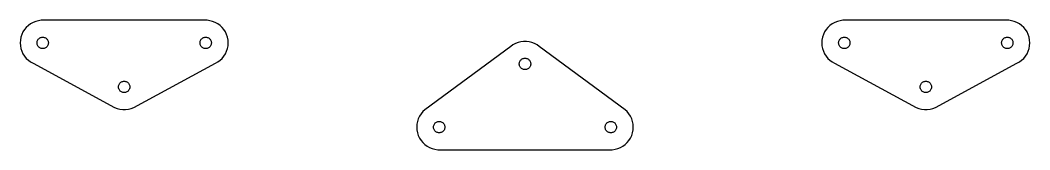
# Model space of a CAD drawing. Header units: metres. Extents: x -170 to 170, y -385 to 385.
# Drawn here: x -132.4 to 132.4, y 351.6 to 385.4 of the extents above; entities that cross this region are included whole.
import ezdxf

# ---------------------------------------------------------------- set-up
doc = ezdxf.new("R2010")
doc.units = ezdxf.units.M

msp = doc.modelspace()

# ---------------------------------------------------------------- linework, layer by layer
for p, q in [((-130.261, 384.047), (-130.801, 383.539)), ((-129.662, 384.482), (-130.261, 384.047)), ((-129.012, 384.839), (-129.662, 384.482)), ((-128.323, 385.112), (-129.012, 384.839)), ((-127.606, 385.296), (-128.323, 385.112)), ((-126.87, 385.389), (-127.606, 385.296)), ((-120.9, 385.389), (-126.87, 385.389)), ((-89.35, 385.4), (-120.9, 385.4)), ((-120.9, 385.4), (-120.9, 385.389)), ((-89.35, 385.389), (-89.35, 385.4)), ((-83.3795, 385.389), (-89.35, 385.389)), ((-82.6443, 385.296), (-83.3795, 385.389)), ((-81.9265, 385.112), (-82.6443, 385.296)), ((-81.2375, 384.839), (-81.9265, 385.112)), ((-80.5882, 384.482), (-81.2375, 384.839)), ((-79.9887, 384.047), (-80.5882, 384.482)), ((-79.4485, 383.539), (-79.9887, 384.047)), ((79.9887, 384.047), (79.4485, 383.539)), ((80.5882, 384.482), (79.9887, 384.047)), ((81.2375, 384.839), (80.5882, 384.482)), ((81.9265, 385.112), (81.2375, 384.839)), ((82.6443, 385.296), (81.9265, 385.112)), ((83.3795, 385.389), (82.6443, 385.296)), ((89.3505, 385.389), (83.3795, 385.389)), ((89.3506, 385.4), (89.3505, 385.389)), ((120.901, 385.4), (89.3506, 385.4)), ((120.901, 385.389), (120.901, 385.4)), ((126.87, 385.389), (120.901, 385.389)), ((127.606, 385.296), (126.87, 385.389)), ((128.323, 385.112), (127.606, 385.296)), ((129.012, 384.839), (128.323, 385.112)), ((129.662, 384.482), (129.012, 384.839)), ((130.261, 384.047), (129.662, 384.482)), ((130.801, 383.539), (130.261, 384.047)), ((-131.986, 381.672), (-132.215, 380.967)), ((-131.671, 382.343), (-131.986, 381.672)), ((-131.274, 382.968), (-131.671, 382.343)), ((-130.801, 383.539), (-131.274, 382.968)), ((-78.9762, 382.968), (-79.4485, 383.539)), ((-78.5791, 382.343), (-78.9762, 382.968)), ((-78.2636, 381.672), (-78.5791, 382.343)), ((-78.0346, 380.967), (-78.2636, 381.672)), ((78.2636, 381.672), (78.0346, 380.967)), ((78.5791, 382.343), (78.2636, 381.672)), ((78.9762, 382.968), (78.5791, 382.343)), ((79.4485, 383.539), (78.9762, 382.968)), ((131.274, 382.968), (130.801, 383.539)), ((131.671, 382.343), (131.274, 382.968)), ((131.986, 381.672), (131.671, 382.343)), ((132.215, 380.967), (131.986, 381.672)), ((-132.354, 380.24), (-132.401, 379.5)), ((-132.401, 379.5), (-132.354, 378.76)), ((-132.215, 380.967), (-132.354, 380.24)), ((-132.354, 378.76), (-132.215, 378.033)), ((-127.986, 379.593), (-127.963, 379.779)), ((-127.986, 379.407), (-127.986, 379.593)), ((-127.963, 379.221), (-127.986, 379.407)), ((-127.963, 379.779), (-127.916, 379.96)), ((-127.916, 379.04), (-127.963, 379.221)), ((-127.916, 379.96), (-127.847, 380.134)), ((-127.847, 378.866), (-127.916, 379.04)), ((-127.847, 380.134), (-127.757, 380.298)), ((-127.757, 378.702), (-127.847, 378.866)), ((-127.757, 380.298), (-127.647, 380.449)), ((-127.647, 378.551), (-127.757, 378.702)), ((-127.647, 380.449), (-127.519, 380.586)), ((-127.519, 380.586), (-127.375, 380.705)), ((-127.375, 380.705), (-127.217, 380.805)), ((-127.217, 380.805), (-127.048, 380.885)), ((-127.048, 380.885), (-126.87, 380.942)), ((-126.87, 380.942), (-126.687, 380.977)), ((-126.687, 380.977), (-126.5, 380.989)), ((-126.5, 380.989), (-126.313, 380.977)), ((-126.313, 380.977), (-126.13, 380.942)), ((-126.13, 380.942), (-125.952, 380.885)), ((-125.952, 380.885), (-125.783, 380.805)), ((-125.783, 380.805), (-125.625, 380.705)), ((-125.625, 380.705), (-125.481, 380.586)), ((-125.481, 380.586), (-125.353, 380.449)), ((-125.353, 380.449), (-125.243, 380.298)), ((-125.243, 378.702), (-125.353, 378.551)), ((-125.243, 380.298), (-125.153, 380.134)), ((-125.153, 378.866), (-125.243, 378.702)), ((-125.153, 380.134), (-125.084, 379.96)), ((-125.084, 379.04), (-125.153, 378.866)), ((-125.084, 379.96), (-125.037, 379.779)), ((-125.037, 379.221), (-125.084, 379.04)), ((-125.037, 379.779), (-125.014, 379.593)), ((-125.014, 379.407), (-125.037, 379.221)), ((-125.014, 379.593), (-125.014, 379.407)), ((-85.2363, 379.593), (-85.2128, 379.779)), ((-85.2363, 379.407), (-85.2363, 379.593)), ((-85.2128, 379.221), (-85.2363, 379.407)), ((-85.2128, 379.779), (-85.1663, 379.96)), ((-85.1663, 379.04), (-85.2128, 379.221)), ((-85.1663, 379.96), (-85.0974, 380.134)), ((-85.0974, 378.866), (-85.1663, 379.04)), ((-85.0974, 380.134), (-85.0074, 380.298)), ((-85.0074, 378.702), (-85.0974, 378.866)), ((-85.0074, 380.298), (-84.8974, 380.449)), ((-84.8974, 378.551), (-85.0074, 378.702)), ((-84.8974, 380.449), (-84.7694, 380.586)), ((-84.7694, 380.586), (-84.6253, 380.705)), ((-84.6253, 380.705), (-84.4675, 380.805)), ((-84.4675, 380.805), (-84.2982, 380.885)), ((-84.2982, 380.885), (-84.1204, 380.942)), ((-84.1204, 380.942), (-83.9367, 380.977)), ((-83.9367, 380.977), (-83.75, 380.989)), ((-83.75, 380.989), (-83.5633, 380.977)), ((-83.5633, 380.977), (-83.3796, 380.942)), ((-83.3796, 380.942), (-83.2018, 380.885)), ((-83.2018, 380.885), (-83.0326, 380.805)), ((-83.0326, 380.805), (-82.8747, 380.705)), ((-82.8747, 380.705), (-82.7306, 380.586)), ((-82.7306, 380.586), (-82.6026, 380.449)), ((-82.6026, 380.449), (-82.4926, 380.298)), ((-82.4926, 378.702), (-82.6026, 378.551)), ((-82.4926, 380.298), (-82.4025, 380.134)), ((-82.4025, 378.866), (-82.4926, 378.702)), ((-82.4025, 380.134), (-82.3337, 379.96)), ((-82.3337, 379.04), (-82.4025, 378.866)), ((-82.3337, 379.96), (-82.2872, 379.779)), ((-82.2872, 379.221), (-82.3337, 379.04)), ((-82.2872, 379.779), (-82.2637, 379.593)), ((-82.2637, 379.407), (-82.2872, 379.221)), ((-82.2637, 379.593), (-82.2637, 379.407)), ((-77.8957, 380.24), (-78.0346, 380.967)), ((-78.0346, 378.033), (-77.8957, 378.76)), ((-77.8492, 379.5), (-77.8957, 380.24)), ((-77.8957, 378.76), (-77.8492, 379.5)), ((-3.16179, 378.982), (-3.74165, 378.561)), ((-2.51244, 379.339), (-3.16179, 378.982)), ((-1.82344, 379.612), (-2.51244, 379.339)), ((-1.1057, 379.796), (-1.82344, 379.612)), ((-0.3705, 379.889), (-1.1057, 379.796)), ((0.3705, 379.889), (-0.3705, 379.889)), ((1.1057, 379.796), (0.3705, 379.889)), ((1.82344, 379.612), (1.1057, 379.796)), ((2.51244, 379.339), (1.82344, 379.612)), ((3.16179, 378.982), (2.51244, 379.339)), ((3.74165, 378.561), (3.16179, 378.982)), ((77.8957, 380.24), (77.8492, 379.5)), ((77.8492, 379.5), (77.8957, 378.76)), ((78.0346, 380.967), (77.8957, 380.24)), ((77.8957, 378.76), (78.0346, 378.033)), ((82.2637, 379.593), (82.2872, 379.779)), ((82.2637, 379.407), (82.2637, 379.593)), ((82.2872, 379.221), (82.2637, 379.407)), ((82.2872, 379.779), (82.3337, 379.96)), ((82.3337, 379.04), (82.2872, 379.221)), ((82.3337, 379.96), (82.4025, 380.134)), ((82.4025, 378.866), (82.3337, 379.04)), ((82.4025, 380.134), (82.4926, 380.298)), ((82.4926, 378.702), (82.4025, 378.866)), ((82.4926, 380.298), (82.6026, 380.449)), ((82.6026, 378.551), (82.4926, 378.702)), ((82.6026, 380.449), (82.7306, 380.586)), ((82.7306, 380.586), (82.8747, 380.705)), ((82.8747, 380.705), (83.0326, 380.805)), ((83.0326, 380.805), (83.2018, 380.885)), ((83.2018, 380.885), (83.3796, 380.942)), ((83.3796, 380.942), (83.5633, 380.977)), ((83.5633, 380.977), (83.75, 380.989)), ((83.75, 380.989), (83.9367, 380.977)), ((83.9367, 380.977), (84.1204, 380.942)), ((84.1204, 380.942), (84.2982, 380.885)), ((84.2982, 380.885), (84.4675, 380.805)), ((84.4675, 380.805), (84.6253, 380.705)), ((84.6253, 380.705), (84.7694, 380.586)), ((84.7694, 380.586), (84.8974, 380.449)), ((84.8974, 380.449), (85.0074, 380.298)), ((85.0074, 378.702), (84.8974, 378.551)), ((85.0074, 380.298), (85.0974, 380.134)), ((85.0974, 378.866), (85.0074, 378.702)), ((85.0974, 380.134), (85.1663, 379.96)), ((85.1663, 379.04), (85.0974, 378.866)), ((85.1663, 379.96), (85.2128, 379.779)), ((85.2128, 379.221), (85.1663, 379.04)), ((85.2128, 379.779), (85.2363, 379.593)), ((85.2363, 379.407), (85.2128, 379.221)), ((85.2363, 379.593), (85.2363, 379.407)), ((125.014, 379.593), (125.037, 379.779)), ((125.014, 379.407), (125.014, 379.593)), ((125.037, 379.221), (125.014, 379.407)), ((125.037, 379.779), (125.084, 379.96)), ((125.084, 379.04), (125.037, 379.221)), ((125.084, 379.96), (125.153, 380.134)), ((125.153, 378.866), (125.084, 379.04)), ((125.153, 380.134), (125.243, 380.298)), ((125.243, 378.702), (125.153, 378.866)), ((125.243, 380.298), (125.353, 380.449)), ((125.353, 378.551), (125.243, 378.702)), ((125.353, 380.449), (125.481, 380.586)), ((125.481, 380.586), (125.625, 380.705)), ((125.625, 380.705), (125.783, 380.805)), ((125.783, 380.805), (125.952, 380.885)), ((125.952, 380.885), (126.13, 380.942)), ((126.13, 380.942), (126.313, 380.977)), ((126.313, 380.977), (126.5, 380.989)), ((126.5, 380.989), (126.687, 380.977)), ((126.687, 380.977), (126.87, 380.942)), ((126.87, 380.942), (127.048, 380.885)), ((127.048, 380.885), (127.217, 380.805)), ((127.217, 380.805), (127.375, 380.705)), ((127.375, 380.705), (127.519, 380.586)), ((127.519, 380.586), (127.647, 380.449)), ((127.647, 380.449), (127.757, 380.298)), ((127.757, 378.702), (127.647, 378.551)), ((127.757, 380.298), (127.847, 380.134)), ((127.847, 378.866), (127.757, 378.702)), ((127.847, 380.134), (127.916, 379.96)), ((127.916, 379.04), (127.847, 378.866)), ((127.916, 379.96), (127.963, 379.779)), ((127.963, 379.221), (127.916, 379.04)), ((127.963, 379.779), (127.986, 379.593)), ((127.986, 379.407), (127.963, 379.221)), ((127.986, 379.593), (127.986, 379.407)), ((132.354, 380.24), (132.215, 380.967)), ((132.215, 378.033), (132.354, 378.76)), ((132.401, 379.5), (132.354, 380.24)), ((132.354, 378.76), (132.401, 379.5)), ((-132.215, 378.033), (-131.986, 377.328)), ((-131.986, 377.328), (-131.671, 376.657)), ((-131.671, 376.657), (-131.274, 376.032)), ((-131.274, 376.032), (-130.801, 375.461)), ((-127.519, 378.414), (-127.647, 378.551)), ((-127.375, 378.295), (-127.519, 378.414)), ((-127.217, 378.195), (-127.375, 378.295)), ((-127.048, 378.115), (-127.217, 378.195)), ((-126.87, 378.058), (-127.048, 378.115)), ((-126.687, 378.023), (-126.87, 378.058)), ((-126.5, 378.011), (-126.687, 378.023)), ((-126.313, 378.023), (-126.5, 378.011)), ((-126.13, 378.058), (-126.313, 378.023)), ((-125.952, 378.115), (-126.13, 378.058)), ((-125.783, 378.195), (-125.952, 378.115)), ((-125.625, 378.295), (-125.783, 378.195)), ((-125.481, 378.414), (-125.625, 378.295)), ((-125.353, 378.551), (-125.481, 378.414)), ((-84.7694, 378.414), (-84.8974, 378.551)), ((-84.6254, 378.295), (-84.7694, 378.414)), ((-84.4674, 378.195), (-84.6254, 378.295)), ((-84.2982, 378.115), (-84.4674, 378.195)), ((-84.1204, 378.058), (-84.2982, 378.115)), ((-83.9367, 378.023), (-84.1204, 378.058)), ((-83.75, 378.011), (-83.9367, 378.023)), ((-83.5633, 378.023), (-83.75, 378.011)), ((-83.3796, 378.058), (-83.5633, 378.023)), ((-83.2018, 378.115), (-83.3796, 378.058)), ((-83.0325, 378.195), (-83.2018, 378.115)), ((-82.8746, 378.295), (-83.0325, 378.195)), ((-82.7306, 378.414), (-82.8746, 378.295)), ((-82.6026, 378.551), (-82.7306, 378.414)), ((-79.4485, 375.461), (-78.9762, 376.032)), ((-78.9762, 376.032), (-78.5791, 376.657)), ((-78.5791, 376.657), (-78.2636, 377.328)), ((-78.2636, 377.328), (-78.0346, 378.033)), ((-3.74165, 378.561), (-26.2619, 362.046)), ((26.2619, 362.046), (3.74165, 378.561)), ((78.0346, 378.033), (78.2636, 377.328)), ((78.2636, 377.328), (78.5791, 376.657)), ((78.5791, 376.657), (78.9762, 376.032)), ((78.9762, 376.032), (79.4485, 375.461)), ((82.7306, 378.414), (82.6026, 378.551)), ((82.8746, 378.295), (82.7306, 378.414)), ((83.0325, 378.195), (82.8746, 378.295)), ((83.2018, 378.115), (83.0325, 378.195)), ((83.3796, 378.058), (83.2018, 378.115)), ((83.5633, 378.023), (83.3796, 378.058)), ((83.75, 378.011), (83.5633, 378.023)), ((83.9367, 378.023), (83.75, 378.011)), ((84.1204, 378.058), (83.9367, 378.023)), ((84.2982, 378.115), (84.1204, 378.058)), ((84.4674, 378.195), (84.2982, 378.115)), ((84.6254, 378.295), (84.4674, 378.195)), ((84.7694, 378.414), (84.6254, 378.295)), ((84.8974, 378.551), (84.7694, 378.414)), ((125.481, 378.414), (125.353, 378.551)), ((125.625, 378.295), (125.481, 378.414)), ((125.783, 378.195), (125.625, 378.295)), ((125.952, 378.115), (125.783, 378.195)), ((126.13, 378.058), (125.952, 378.115)), ((126.313, 378.023), (126.13, 378.058)), ((126.5, 378.011), (126.313, 378.023)), ((126.687, 378.023), (126.5, 378.011)), ((126.87, 378.058), (126.687, 378.023)), ((127.048, 378.115), (126.87, 378.058)), ((127.217, 378.195), (127.048, 378.115)), ((127.375, 378.295), (127.217, 378.195)), ((127.519, 378.414), (127.375, 378.295)), ((127.647, 378.551), (127.519, 378.414)), ((130.801, 375.461), (131.274, 376.032)), ((131.274, 376.032), (131.671, 376.657)), ((131.671, 376.657), (131.986, 377.328)), ((131.986, 377.328), (132.215, 378.033)), ((-130.801, 375.461), (-130.261, 374.953)), ((-130.261, 374.953), (-129.662, 374.518)), ((-129.662, 374.518), (-129.033, 374.172)), ((-129.033, 374.172), (-107.636, 362.66)), ((-102.614, 362.66), (-81.2171, 374.172)), ((-81.2171, 374.172), (-80.5882, 374.518)), ((-80.5882, 374.518), (-79.9887, 374.953)), ((-79.9887, 374.953), (-79.4485, 375.461)), ((-1.48627, 374.093), (-1.46283, 374.279)), ((-1.48627, 373.907), (-1.48627, 374.093)), ((-1.46283, 373.721), (-1.48627, 373.907)), ((-1.46283, 374.279), (-1.41631, 374.46)), ((-1.41631, 373.54), (-1.46283, 373.721)), ((-1.41631, 374.46), (-1.34746, 374.634)), ((-1.34746, 373.366), (-1.41631, 373.54)), ((-1.34746, 374.634), (-1.25739, 374.798)), ((-1.25739, 374.798), (-1.14742, 374.949)), ((-1.14742, 374.949), (-1.01939, 375.086)), ((-1.01939, 375.086), (-0.87535, 375.205)), ((-0.87535, 375.205), (-0.71744, 375.305)), ((-0.71744, 375.305), (-0.54814, 375.385)), ((-0.54814, 375.385), (-0.37038, 375.442)), ((-0.37038, 375.442), (-0.18666, 375.477)), ((-0.18666, 375.477), (-0.00002, 375.489)), ((-0.00002, 375.489), (0.18666, 375.477)), ((0.18666, 375.477), (0.37038, 375.442)), ((0.37038, 375.442), (0.54822, 375.385)), ((0.54822, 375.385), (0.71738, 375.305)), ((0.71738, 375.305), (0.87535, 375.205)), ((0.87535, 375.205), (1.01939, 375.086)), ((1.01939, 375.086), (1.14745, 374.949)), ((1.14745, 374.949), (1.25742, 374.798)), ((1.25742, 374.798), (1.34743, 374.634)), ((1.34743, 374.634), (1.41631, 374.46)), ((1.41631, 373.54), (1.34743, 373.366)), ((1.41631, 374.46), (1.46283, 374.279)), ((1.46283, 373.721), (1.41631, 373.54)), ((1.46283, 374.279), (1.48627, 374.093)), ((1.48627, 373.907), (1.46283, 373.721)), ((1.48627, 374.093), (1.48627, 373.907)), ((79.4485, 375.461), (79.9887, 374.953)), ((79.9887, 374.953), (80.5882, 374.518)), ((80.5882, 374.518), (81.2171, 374.172)), ((81.2171, 374.172), (102.614, 362.66)), ((107.636, 362.66), (129.033, 374.172)), ((129.033, 374.172), (129.662, 374.518)), ((129.662, 374.518), (130.261, 374.953)), ((130.261, 374.953), (130.801, 375.461)), ((-1.25739, 373.202), (-1.34746, 373.366)), ((-1.14742, 373.051), (-1.25739, 373.202)), ((-1.01939, 372.914), (-1.14742, 373.051)), ((-0.87532, 372.795), (-1.01939, 372.914)), ((-0.71742, 372.695), (-0.87532, 372.795)), ((-0.5482, 372.615), (-0.71742, 372.695)), ((-0.37038, 372.558), (-0.5482, 372.615)), ((-0.18666, 372.523), (-0.37038, 372.558)), ((0.00002, 372.511), (-0.18666, 372.523)), ((0.18668, 372.523), (0.00002, 372.511)), ((0.37038, 372.558), (0.18668, 372.523)), ((0.54817, 372.615), (0.37038, 372.558)), ((0.71747, 372.695), (0.54817, 372.615)), ((0.87532, 372.795), (0.71747, 372.695)), ((1.01939, 372.914), (0.87532, 372.795)), ((1.14745, 373.051), (1.01939, 372.914)), ((1.25742, 373.202), (1.14745, 373.051)), ((1.34743, 373.366), (1.25742, 373.202)), ((-106.611, 368.093), (-106.588, 368.279)), ((-106.611, 367.907), (-106.611, 368.093)), ((-106.588, 368.279), (-106.541, 368.46)), ((-106.541, 368.46), (-106.472, 368.634)), ((-106.472, 368.634), (-106.382, 368.798)), ((-106.382, 368.798), (-106.272, 368.949)), ((-106.272, 368.949), (-106.144, 369.086)), ((-106.144, 369.086), (-106, 369.205)), ((-106, 369.205), (-105.842, 369.305)), ((-105.842, 369.305), (-105.673, 369.385)), ((-105.673, 369.385), (-105.495, 369.442)), ((-105.495, 369.442), (-105.312, 369.477)), ((-105.312, 369.477), (-105.125, 369.489)), ((-105.125, 369.489), (-104.938, 369.477)), ((-104.938, 369.477), (-104.755, 369.442)), ((-104.755, 369.442), (-104.577, 369.385)), ((-104.577, 369.385), (-104.408, 369.305)), ((-104.408, 369.305), (-104.25, 369.205)), ((-104.25, 369.205), (-104.106, 369.086)), ((-104.106, 369.086), (-103.978, 368.949)), ((-103.978, 368.949), (-103.868, 368.798)), ((-103.868, 368.798), (-103.778, 368.634)), ((-103.778, 368.634), (-103.709, 368.46)), ((-103.709, 368.46), (-103.662, 368.279)), ((-103.662, 368.279), (-103.639, 368.093)), ((-103.639, 368.093), (-103.639, 367.907)), ((103.639, 368.093), (103.662, 368.279)), ((103.639, 367.907), (103.639, 368.093)), ((103.662, 368.279), (103.709, 368.46)), ((103.709, 368.46), (103.778, 368.634)), ((103.778, 368.634), (103.868, 368.798)), ((103.868, 368.798), (103.978, 368.949)), ((103.978, 368.949), (104.106, 369.086)), ((104.106, 369.086), (104.25, 369.205)), ((104.25, 369.205), (104.408, 369.305)), ((104.408, 369.305), (104.577, 369.385)), ((104.577, 369.385), (104.755, 369.442)), ((104.755, 369.442), (104.938, 369.477)), ((104.938, 369.477), (105.125, 369.489)), ((105.125, 369.489), (105.312, 369.477)), ((105.312, 369.477), (105.495, 369.442)), ((105.495, 369.442), (105.673, 369.385)), ((105.673, 369.385), (105.842, 369.305)), ((105.842, 369.305), (106, 369.205)), ((106, 369.205), (106.144, 369.086)), ((106.144, 369.086), (106.272, 368.949)), ((106.272, 368.949), (106.382, 368.798)), ((106.382, 368.798), (106.472, 368.634)), ((106.472, 368.634), (106.541, 368.46)), ((106.541, 368.46), (106.588, 368.279)), ((106.588, 368.279), (106.611, 368.093)), ((106.611, 368.093), (106.611, 367.907)), ((-106.588, 367.721), (-106.611, 367.907)), ((-106.541, 367.54), (-106.588, 367.721)), ((-106.472, 367.366), (-106.541, 367.54)), ((-106.382, 367.202), (-106.472, 367.366)), ((-106.272, 367.051), (-106.382, 367.202)), ((-106.144, 366.914), (-106.272, 367.051)), ((-106, 366.795), (-106.144, 366.914)), ((-105.842, 366.695), (-106, 366.795)), ((-105.673, 366.615), (-105.842, 366.695)), ((-105.495, 366.558), (-105.673, 366.615)), ((-105.312, 366.523), (-105.495, 366.558)), ((-105.125, 366.511), (-105.312, 366.523)), ((-104.938, 366.523), (-105.125, 366.511)), ((-104.755, 366.558), (-104.938, 366.523)), ((-104.577, 366.615), (-104.755, 366.558)), ((-104.408, 366.695), (-104.577, 366.615)), ((-104.25, 366.795), (-104.408, 366.695)), ((-104.106, 366.914), (-104.25, 366.795)), ((-103.978, 367.051), (-104.106, 366.914)), ((-103.868, 367.202), (-103.978, 367.051)), ((-103.778, 367.366), (-103.868, 367.202)), ((-103.709, 367.54), (-103.778, 367.366)), ((-103.662, 367.721), (-103.709, 367.54)), ((-103.639, 367.907), (-103.662, 367.721)), ((103.662, 367.721), (103.639, 367.907)), ((103.709, 367.54), (103.662, 367.721)), ((103.778, 367.366), (103.709, 367.54)), ((103.868, 367.202), (103.778, 367.366)), ((103.978, 367.051), (103.868, 367.202)), ((104.106, 366.914), (103.978, 367.051)), ((104.25, 366.795), (104.106, 366.914)), ((104.408, 366.695), (104.25, 366.795)), ((104.577, 366.615), (104.408, 366.695)), ((104.755, 366.558), (104.577, 366.615)), ((104.938, 366.523), (104.755, 366.558)), ((105.125, 366.511), (104.938, 366.523)), ((105.312, 366.523), (105.125, 366.511)), ((105.495, 366.558), (105.312, 366.523)), ((105.673, 366.615), (105.495, 366.558)), ((105.842, 366.695), (105.673, 366.615)), ((106, 366.795), (105.842, 366.695)), ((106.144, 366.914), (106, 366.795)), ((106.272, 367.051), (106.144, 366.914)), ((106.382, 367.202), (106.272, 367.051)), ((106.472, 367.366), (106.382, 367.202)), ((106.541, 367.54), (106.472, 367.366)), ((106.588, 367.721), (106.541, 367.54)), ((106.611, 367.907), (106.588, 367.721)), ((-107.636, 362.66), (-106.948, 362.388)), ((-106.948, 362.388), (-106.231, 362.204)), ((-106.231, 362.204), (-105.495, 362.111)), ((-105.495, 362.111), (-104.754, 362.111)), ((-104.754, 362.111), (-104.019, 362.204)), ((-104.019, 362.204), (-103.302, 362.388)), ((-103.302, 362.388), (-102.614, 362.66)), ((-27.6709, 360.343), (-27.9864, 359.672)), ((-27.2738, 360.968), (-27.6709, 360.343)), ((-26.8015, 361.539), (-27.2738, 360.968)), ((-26.2619, 362.046), (-26.8015, 361.539)), ((26.8015, 361.539), (26.2619, 362.046)), ((27.2738, 360.968), (26.8015, 361.539)), ((27.6709, 360.343), (27.2738, 360.968)), ((27.9864, 359.672), (27.6709, 360.343)), ((102.614, 362.66), (103.302, 362.388)), ((103.302, 362.388), (104.019, 362.204)), ((104.019, 362.204), (104.754, 362.111)), ((104.754, 362.111), (105.495, 362.111)), ((105.495, 362.111), (106.231, 362.204)), ((106.231, 362.204), (106.948, 362.388)), ((106.948, 362.388), (107.636, 362.66)), ((-28.3542, 358.24), (-28.4008, 357.5)), ((-28.4008, 357.5), (-28.3542, 356.76)), ((-28.2154, 358.967), (-28.3542, 358.24)), ((-27.9864, 359.672), (-28.2154, 358.967)), ((-23.9863, 357.593), (-23.9628, 357.779)), ((-23.9863, 357.407), (-23.9863, 357.593)), ((-23.9628, 357.779), (-23.9163, 357.96)), ((-23.9163, 357.96), (-23.8475, 358.134)), ((-23.8475, 358.134), (-23.7574, 358.298)), ((-23.7574, 358.298), (-23.6474, 358.449)), ((-23.6474, 358.449), (-23.5194, 358.586)), ((-23.5194, 358.586), (-23.3754, 358.705)), ((-23.3754, 358.705), (-23.2174, 358.805)), ((-23.2174, 358.805), (-23.0481, 358.885)), ((-23.0481, 358.885), (-22.8704, 358.942)), ((-22.8704, 358.942), (-22.6867, 358.977)), ((-22.6867, 358.977), (-22.5, 358.989)), ((-22.5, 358.989), (-22.3133, 358.977)), ((-22.3133, 358.977), (-22.1296, 358.942)), ((-22.1296, 358.942), (-21.9518, 358.885)), ((-21.9518, 358.885), (-21.7826, 358.805)), ((-21.7826, 358.805), (-21.6246, 358.705)), ((-21.6246, 358.705), (-21.4806, 358.586)), ((-21.4806, 358.586), (-21.3525, 358.449)), ((-21.3525, 358.449), (-21.2426, 358.298)), ((-21.2426, 358.298), (-21.1526, 358.134)), ((-21.1526, 358.134), (-21.0837, 357.96)), ((-21.0837, 357.96), (-21.0372, 357.779)), ((-21.0372, 357.779), (-21.0137, 357.593)), ((-21.0137, 357.593), (-21.0137, 357.407)), ((21.0137, 357.593), (21.0372, 357.779)), ((21.0137, 357.407), (21.0137, 357.593)), ((21.0372, 357.779), (21.0837, 357.96)), ((21.0837, 357.96), (21.1525, 358.134)), ((21.1525, 358.134), (21.2426, 358.298)), ((21.2426, 358.298), (21.3526, 358.449)), ((21.3526, 358.449), (21.4806, 358.586)), ((21.4806, 358.586), (21.6246, 358.705)), ((21.6246, 358.705), (21.7825, 358.805)), ((21.7825, 358.805), (21.9518, 358.885)), ((21.9518, 358.885), (22.1296, 358.942)), ((22.1296, 358.942), (22.3133, 358.977)), ((22.3133, 358.977), (22.5, 358.989)), ((22.5, 358.989), (22.6867, 358.977)), ((22.6867, 358.977), (22.8704, 358.942)), ((22.8704, 358.942), (23.0482, 358.885)), ((23.0482, 358.885), (23.2174, 358.805)), ((23.2174, 358.805), (23.3754, 358.705)), ((23.3754, 358.705), (23.5194, 358.586)), ((23.5194, 358.586), (23.6474, 358.449)), ((23.6474, 358.449), (23.7574, 358.298)), ((23.7574, 358.298), (23.8474, 358.134)), ((23.8474, 358.134), (23.9163, 357.96)), ((23.9163, 357.96), (23.9628, 357.779)), ((23.9628, 357.779), (23.9863, 357.593)), ((23.9863, 357.593), (23.9863, 357.407)), ((28.2154, 358.967), (27.9864, 359.672)), ((28.3542, 358.24), (28.2154, 358.967)), ((28.4008, 357.5), (28.3542, 358.24)), ((28.3542, 356.76), (28.4008, 357.5)), ((-28.3542, 356.76), (-28.2154, 356.033)), ((-28.2154, 356.033), (-27.9864, 355.328)), ((-27.9864, 355.328), (-27.6709, 354.657)), ((-23.9628, 357.221), (-23.9863, 357.407)), ((-23.9163, 357.04), (-23.9628, 357.221)), ((-23.8475, 356.866), (-23.9163, 357.04)), ((-23.7574, 356.702), (-23.8475, 356.866)), ((-23.6474, 356.551), (-23.7574, 356.702)), ((-23.5194, 356.414), (-23.6474, 356.551)), ((-23.3753, 356.295), (-23.5194, 356.414)), ((-23.2174, 356.195), (-23.3753, 356.295)), ((-23.0482, 356.115), (-23.2174, 356.195)), ((-22.8704, 356.058), (-23.0482, 356.115)), ((-22.6867, 356.023), (-22.8704, 356.058)), ((-22.5, 356.011), (-22.6867, 356.023)), ((-22.3133, 356.023), (-22.5, 356.011)), ((-22.1296, 356.058), (-22.3133, 356.023)), ((-21.9518, 356.115), (-22.1296, 356.058)), ((-21.7825, 356.195), (-21.9518, 356.115)), ((-21.6247, 356.295), (-21.7825, 356.195)), ((-21.4806, 356.414), (-21.6247, 356.295)), ((-21.3525, 356.551), (-21.4806, 356.414)), ((-21.2426, 356.702), (-21.3525, 356.551)), ((-21.1526, 356.866), (-21.2426, 356.702)), ((-21.0837, 357.04), (-21.1526, 356.866)), ((-21.0372, 357.221), (-21.0837, 357.04)), ((-21.0137, 357.407), (-21.0372, 357.221)), ((21.0372, 357.221), (21.0137, 357.407)), ((21.0837, 357.04), (21.0372, 357.221)), ((21.1525, 356.866), (21.0837, 357.04)), ((21.2426, 356.702), (21.1525, 356.866)), ((21.3526, 356.551), (21.2426, 356.702)), ((21.4806, 356.414), (21.3526, 356.551)), ((21.6247, 356.295), (21.4806, 356.414)), ((21.7826, 356.195), (21.6247, 356.295)), ((21.9518, 356.115), (21.7826, 356.195)), ((22.1296, 356.058), (21.9518, 356.115)), ((22.3133, 356.023), (22.1296, 356.058)), ((22.5, 356.011), (22.3133, 356.023)), ((22.6867, 356.023), (22.5, 356.011)), ((22.8704, 356.058), (22.6867, 356.023)), ((23.0482, 356.115), (22.8704, 356.058)), ((23.2175, 356.195), (23.0482, 356.115)), ((23.3753, 356.295), (23.2175, 356.195)), ((23.5194, 356.414), (23.3753, 356.295)), ((23.6474, 356.551), (23.5194, 356.414)), ((23.7574, 356.702), (23.6474, 356.551)), ((23.8474, 356.866), (23.7574, 356.702)), ((23.9163, 357.04), (23.8474, 356.866)), ((23.9628, 357.221), (23.9163, 357.04)), ((23.9863, 357.407), (23.9628, 357.221)), ((27.6709, 354.657), (27.9864, 355.328)), ((27.9864, 355.328), (28.2154, 356.033)), ((28.2154, 356.033), (28.3542, 356.76)), ((-27.6709, 354.657), (-27.2738, 354.032)), ((-27.2738, 354.032), (-26.8015, 353.461)), ((-26.8015, 353.461), (-26.2613, 352.953)), ((-26.2613, 352.953), (-25.6618, 352.518)), ((-25.6618, 352.518), (-25.0124, 352.161)), ((25.0124, 352.161), (25.6618, 352.518)), ((25.6618, 352.518), (26.2613, 352.953)), ((26.2613, 352.953), (26.8015, 353.461)), ((26.8015, 353.461), (27.2738, 354.032)), ((27.2738, 354.032), (27.6709, 354.657)), ((-25.0124, 352.161), (-24.3234, 351.888)), ((-24.3234, 351.888), (-23.6057, 351.704)), ((-23.6057, 351.704), (-22.8705, 351.611)), ((-22.8705, 351.611), (-16.9, 351.611)), ((-16.9, 351.611), (-16.9, 351.6)), ((-16.9, 351.6), (16.9, 351.6)), ((16.9, 351.611), (22.8705, 351.611)), ((16.9, 351.6), (16.9, 351.611)), ((22.8705, 351.611), (23.6057, 351.704)), ((23.6057, 351.704), (24.3234, 351.888)), ((24.3234, 351.888), (25.0124, 352.161))]:
    msp.add_line(p, q)

doc.saveas('drawing.dxf')
